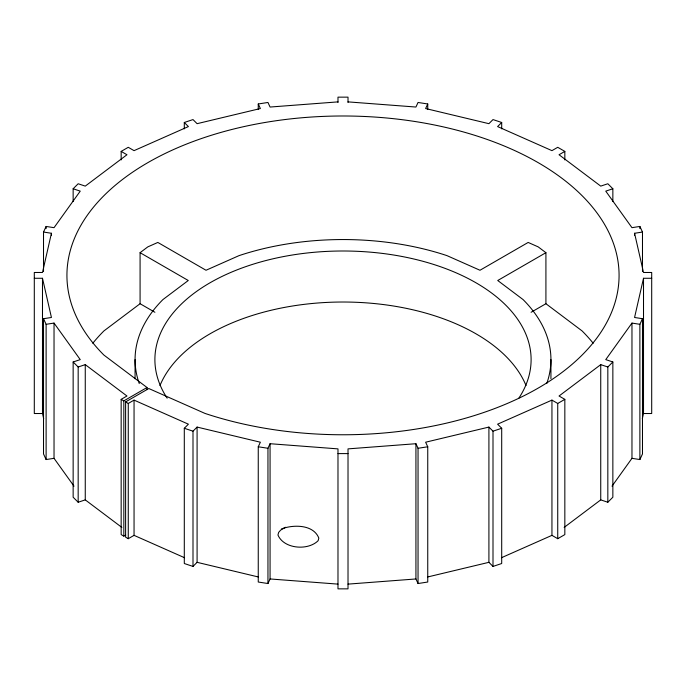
<?xml version="1.0" encoding="UTF-8"?>
<svg xmlns="http://www.w3.org/2000/svg" width="686" height="686" viewBox="0 0 686 686"><rect width="100%" height="100%" fill="white"/><g stroke="black" fill="none" stroke-linecap="round" stroke-linejoin="round"><path stroke-width="1.03" d="M43.518 271.45L43.518 232.048L51.433 233.274L42.489 272.479L34.3 272.479L34.3 413.521L42.489 413.521L43.664 418.683M651.7 278.276L643.511 278.276L634.567 317.481L642.482 318.707L642.482 453.952L639.884 459.551L631.969 458.325L611.998 486.168M642.336 418.683L643.511 413.521L643.511 278.276M43.518 232.048L46.116 226.449L54.031 227.675L80.245 191.137L73.145 188.77L73.145 201.555M501.483 557.709L551.947 535.354L557.735 538.699L564.835 534.6L564.835 399.355L557.735 403.454L551.947 400.11L497.599 424.18L501.698 428.278L501.698 563.523L493.002 566.422L493.002 431.177L488.912 427.078L425.629 442.213L427.747 446.783L427.747 582.028L418.048 583.529L418.048 448.275L415.93 443.713L348.016 448.876L348.016 588.854L337.984 588.854L337.984 448.876L270.07 443.713L270.07 578.958L267.952 583.529L258.253 582.028L258.253 446.783L260.371 442.213L197.088 427.078L192.998 431.177L192.998 566.422L184.302 563.523L184.302 428.278L188.401 424.18L134.053 400.11L128.265 403.454L125.607 401.91L125.607 537.164L128.265 538.699L134.053 535.354L184.517 557.709M267.952 583.529L267.952 448.275L270.07 443.713M348.016 101.88L415.93 107.042L418.048 102.471L427.747 103.972L425.629 108.542L488.912 123.677L493.002 119.578L501.698 122.477L501.698 128.865M639.884 459.551L639.884 324.307L642.482 318.707M639.884 324.307L631.969 323.08L605.755 359.618L612.855 361.976L612.855 497.23L607.83 502.246L600.739 499.88L564.149 527.414M73.145 188.77L78.17 183.754L85.261 186.12L126.961 154.744L121.165 151.4L121.165 159.924M501.698 122.477L497.599 126.576L551.947 150.646L557.735 147.301L564.835 151.4L564.835 159.924M192.998 566.422L197.088 562.323L197.088 427.078M607.83 502.246L607.83 367.001L612.855 361.976M92.816 343.232A276.072 159.392 0 0 1 103.912 330.926L140.081 303.718L140.081 252.688L147.79 246.891L157.831 242.441L206.014 270.258L239.037 255.629A207.935 120.05 0 0 1 446.963 255.629L479.986 270.258L528.169 242.441L538.21 246.891L545.919 252.688L545.919 303.718L582.088 330.926A276.072 159.392 0 0 1 593.184 343.232M607.83 367.001L600.739 364.635L559.039 396.011L564.835 399.355M121.165 151.4L128.265 147.301L134.053 150.646L188.401 126.576L184.302 122.477L192.998 119.578L197.088 123.677L260.371 108.542L258.253 103.972L267.952 102.471L270.07 107.042L337.984 101.88M125.684 535.063L123.832 536.135L121.165 534.6L121.165 399.355L126.961 396.011L85.261 364.635L78.17 367.001L73.145 361.976L80.245 359.618L54.031 323.08L46.116 324.307L43.518 318.707L51.433 317.481L42.489 278.276L34.3 278.276M121.165 399.355L123.832 400.89L147.018 387.504L103.912 355.074A276.072 159.392 0 0 1 295.057 118.412A276.072 159.392 0 0 1 614.879 303.058A276.072 159.392 0 0 1 204.96 413.409L148.793 388.525L125.607 401.91M564.835 151.4L559.039 154.744L600.739 186.12L607.83 183.754L612.855 188.77L612.855 201.555M545.919 252.688L497.736 280.505L523.075 299.576A207.935 120.05 0 0 1 546.751 383.568M531.093 312.276L545.919 303.718M285.565 527.26L280.694 530.072L278.653 532.387L277.95 534.986C283.738 548.989 307.937 550.927 318.132 540.697L318.827 538.098C313.476 524.353 293.265 524.404 281.397 528.983M612.855 188.77L605.755 191.137L631.969 227.675L639.884 226.449L642.482 232.048L642.482 271.45M73.145 361.976L73.145 497.23L78.17 502.246L85.261 499.88L121.851 527.414M493.002 431.177L501.698 428.278M427.704 576.96L488.912 562.323L493.002 566.422M634.567 235.401L634.567 233.274L642.482 232.048M43.518 318.707L43.518 453.952L46.116 459.551L54.031 458.325L74.002 486.168M418.048 448.275L427.747 446.783M348.016 584.12L415.93 578.958L418.048 583.529M643.511 413.521L651.7 413.521L651.7 272.479L643.511 272.479L634.567 233.274M337.984 453.6L348.016 453.6M270.07 578.958L337.984 584.12M258.253 446.783L267.952 448.275M197.088 562.323L258.296 576.96M184.302 428.278L192.998 431.177M140.081 252.688L188.264 280.505L162.925 299.576A207.935 120.05 0 0 0 139.249 383.568M140.081 303.718L154.907 312.276M639.884 226.449L639.884 228.575M631.969 323.08L631.969 458.325M600.739 364.635L600.739 499.88M557.735 403.454L557.735 538.699M551.947 400.11L551.947 535.354M550.935 359.601L550.935 378.732M488.912 427.078L488.912 562.323M427.747 103.972L427.747 109.297M415.93 443.713L415.93 578.958M348.016 102.471L348.016 97.146L337.984 97.146L337.984 102.471M258.253 103.972L258.253 109.297M184.302 122.477L184.302 128.865M147.018 387.504L147.018 389.631M135.065 359.601L135.065 378.732M134.053 400.11L134.053 535.354M128.265 403.454L128.265 538.699M123.832 400.89L123.832 536.135M85.261 364.635L85.261 499.88M78.17 367.001L78.17 502.246M54.031 323.08L54.031 458.325M51.433 233.274L51.433 235.401M46.116 226.449L46.116 228.575M46.116 324.307L46.116 459.551M42.489 278.276L42.489 413.521M159.975 385.558A188.11 108.602 0 0 1 343 302.02A188.11 108.602 0 0 1 526.025 385.558M167.152 398.163A188.11 108.602 0 0 1 343 250.999A188.11 108.602 0 0 1 518.848 398.163"/></g></svg>
